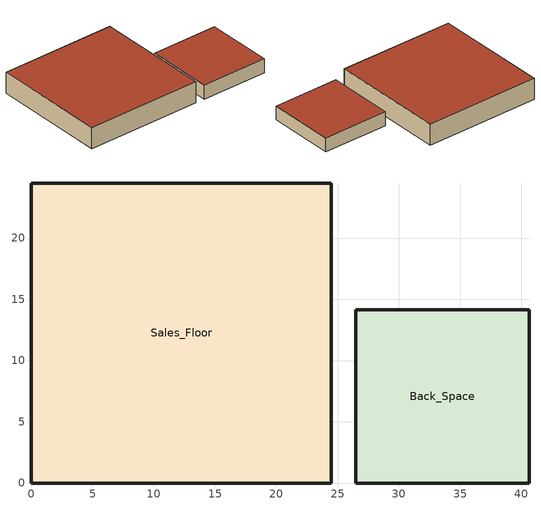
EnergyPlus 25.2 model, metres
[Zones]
Sales_Floor
 floor ground (Generic Floor): 0,0 0,24.49 24.49,24.49 24.49,0 z0
 wall outside (Generic Wall): 0,0 24.49,0 24.49,24.49 0,24.49 0,0 z0:4.5
 roof outside (Generic Roof): 0,0 24.49,0 24.49,24.49 0,24.49 z4.5
Back_Space
 floor ground (Generic Floor): 26.49,0 26.49,14.14 40.64,14.14 40.64,0 z0
 wall outside (Generic Wall): 26.49,0 40.64,0 40.64,14.14 26.49,14.14 26.49,0 z0:3
 roof outside (Generic Roof): 26.49,0 40.64,0 40.64,14.14 26.49,14.14 z3
[Building]
RetailStandalone_TC02: North Axis=0; Terrain=City; Loads Convergence Tolerance=0.04; Temperature Convergence Tolerance=0.4; Solar Distribution=FullInteriorAndExterior; Max Warmup Days=25; Min Warmup Days=6
[Site:Location]
Houston TX: Latitude=29.98; Longitude=-95.37; Time Zone=-5; Elevation=29
[SizingPeriod:DesignDay]
Summer Design Day: 7, 21, SummerDesignDay, 33, 14, DefaultMultipliers, , Wetbulb, 23.9, , , , , 101325, 5, 270, No, No, No
Winter Design Day: 1, 21, WinterDesignDay, -8.3, 0, DefaultMultipliers, , Wetbulb, -8.3, , , , , 101325, 4.9, 270, No, No, No
[Material]
Generic Wall Mat: MediumRough, 0.2, 0.72, 1860, 840, 0.9, 0.65, 0.65
Generic Roof Mat: MediumRough, 0.15, 0.6, 1800, 840, 0.9, 0.65, 0.65
Generic Floor Mat: MediumRough, 0.1, 1.73, 2243, 837, 0.9, 0.65, 0.65
[Construction]
Generic Wall: Generic Wall Mat
Generic Roof: Generic Roof Mat
Generic Floor: Generic Floor Mat
[Zone]
Sales_Floor: 0, 0, 0, 0, 1, 1, autocalculate, autocalculate
Back_Space: 0, 26.4949, 0, 0, 1, 1, autocalculate, autocalculate
[People]
Sales_Floor_People: Sales_Floor, OccupancySched, Area/Person, , 10, 0.3, autocalculate
Back_Space_People: Back_Space, OccupancySched, Area/Person, , 10, 0.3, autocalculate
[Lights]
Sales_Floor_Lights: Sales_Floor, OfficeLighting, Watts/Area, , 9, , 0.32, 0, 0, 1, GeneralLights
Back_Space_Lights: Back_Space, OfficeLighting, Watts/Area, , 9, , 0.32, 0, 0, 1, GeneralLights
[ElectricEquipment]
Sales_Floor_Equipment: Sales_Floor, OfficeEquipment, Watts/Area, , 10, , 0.5, 0, 0
Back_Space_Equipment: Back_Space, OfficeEquipment, Watts/Area, , 10, , 0.5, 0, 0
[ZoneInfiltration:DesignFlowRate]
Sales_Floor_Infiltration: Sales_Floor, InfiltrationSched, Flow/ExteriorArea, , , 0.0003, , 1, 0, 0, 0
Back_Space_Infiltration: Back_Space, InfiltrationSched, Flow/ExteriorArea, , , 0.0003, , 1, 0, 0, 0
[Sizing:Zone]
Sales_Floor; Back_Space: SupplyAirTemperature, 12.8, , SupplyAirTemperature, 50, , 0.0085, 0.008, , , , DesignDay, , , , 0, DesignDay, , , 0.3
[Schedule:Compact]
OfficeLighting: Fraction, Through: 12/31, For: Weekdays, Until: 08:00, 0.05, Until: 09:00, 0.9, Until: 17:00, 0.95, Until: 18:00, 0.7, Until: 24:00, 0.05, For: Saturday, Until: 09:00, 0.05, Until: 13:00, 0.5, Until: 24:00, 0.05, For: SummerDesignDay, Until: 24:00, 1, For: WinterDesignDay AllOtherDays, Until: 24:00, 0.05
OfficeEquipment: Fraction, Through: 12/31, For: Weekdays, Until: 08:00, 0.4, Until: 12:00, 0.9, Until: 13:00, 0.8, Until: 17:00, 0.9, Until: 18:00, 0.5, Until: 24:00, 0.4, For: Saturday, Until: 09:00, 0.3, Until: 13:00, 0.5, Until: 24:00, 0.3, For: SummerDesignDay, Until: 24:00, 1, For: WinterDesignDay AllOtherDays, Until: 24:00, 0.3
OccupancySched: Fraction, Through: 12/31, For: Weekdays, Until: 08:00, 0, Until: 09:00, 0.5, Until: 17:00, 1, Until: 18:00, 0.5, Until: 24:00, 0, For: Saturday, Until: 09:00, 0, Until: 13:00, 0.3, Until: 24:00, 0, For: SummerDesignDay, Until: 24:00, 1, For: WinterDesignDay AllOtherDays, Until: 24:00, 0
InfiltrationSched: Fraction, Through: 12/31, For: Weekdays, Until: 08:00, 1, Until: 18:00, 0.25, Until: 24:00, 1, For: Saturday, Until: 09:00, 1, Until: 13:00, 0.25, Until: 24:00, 1, For: SummerDesignDay WinterDesignDay AllOtherDays, Until: 24:00, 1
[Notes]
EnergyPlus IDF v25.2 - TC02 | RetailStandalone | CZ2A | Houston TX
No HVAC objects - ready for VRF template injection
